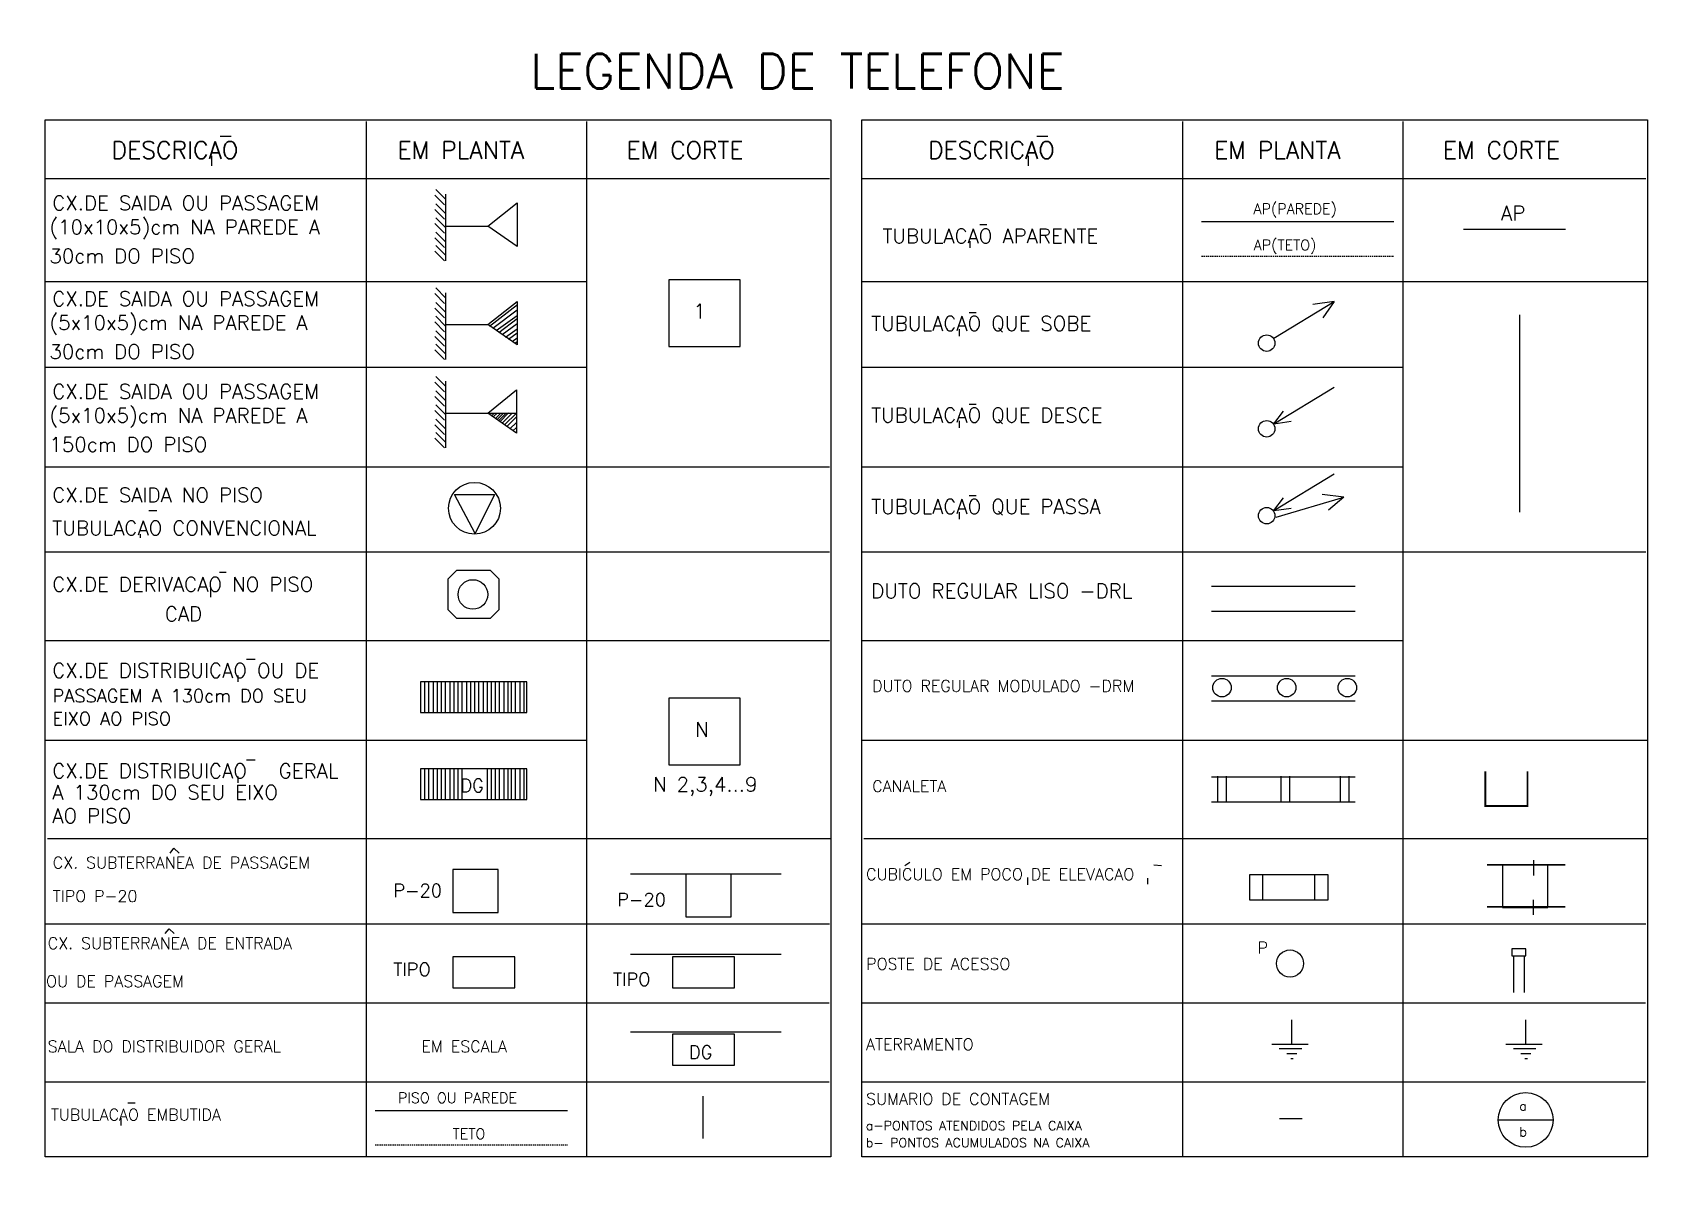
# Model space of a CAD drawing. Extents: x -4 to 184, y -129 to 3.
import ezdxf

# ---------------------------------------------------------------- set-up
doc = ezdxf.new("R2010")
doc.units = 0
doc.header["$LTSCALE"] = 0.3
doc.header["$MEASUREMENT"] = 0
doc.linetypes.add('DASHED', pattern=[0.75, 0.5, -0.25])
doc.layers.add('LEGENDAS', color=7, linetype='CONTINUOUS')
doc.styles.add('ROMANS', font='ROMANS.SHX', dxfattribs={"height": 0.2})

msp = doc.modelspace()

# ---------------------------------------------------------------- linework, layer by layer
at = {"layer": 'LEGENDAS'}
for p, q in [((34.6, -7.14), (34.6, -127.08)), ((60.1, -7.14), (60.1, -127.08)), ((129.13, -7.14), (129.13, -127.08)), ((154.63, -7.14), (154.63, -127.08)), ((17.71, -8.84), (18.97, -8.84)), ((112.25, -8.84), (113.51, -8.84)), ((16.71, -11.11), (16.71, -12.28)), ((111.24, -11.11), (111.24, -12.28)), ((-2.49, -13.76), (88.25, -13.76)), ((43.79, -16.14), (42.65, -15.01)), ((92.04, -13.76), (182.78, -13.76)), ((43.67, -16.8), (42.54, -15.66)), ((43.79, -17.81), (42.65, -16.68)), ((43.79, -15.56), (43.79, -23.28)), ((48.67, -19.25), (52.08, -16.56)), ((52.08, -16.56), (52.08, -21.6)), ((43.67, -18.47), (42.54, -17.33)), ((43.79, -19.42), (42.65, -18.29)), ((131.31, -18.71), (153.6, -18.71)), ((43.67, -20.07), (42.54, -18.94)), ((43.67, -21.74), (42.54, -20.61)), ((43.79, -21.09), (42.65, -19.96)), ((43.79, -19.25), (48.67, -19.25)), ((52.08, -21.6), (48.67, -19.25)), ((105.65, -19.07), (106.45, -19.07)), ((161.67, -19.62), (173.48, -19.62)), ((43.67, -23.29), (42.54, -22.16)), ((43.79, -22.64), (42.65, -21.51)), ((104.48, -20.99), (104.48, -21.79)), ((-2.49, -25.68), (60.1, -25.68)), ((92.04, -25.68), (182.95, -25.68)), ((43.67, -28.21), (42.54, -27.08)), ((43.79, -27.56), (42.65, -26.42)), ((43.79, -29.23), (42.65, -28.09)), ((43.79, -26.97), (43.79, -34.69)), ((48.67, -30.66), (52.08, -27.98)), ((52.08, -27.98), (52.08, -33.01)), ((139.7, -32.22), (146.67, -27.97)), ((146.67, -27.97), (144.19, -28.32)), ((146.67, -27.97), (145.37, -29.86)), ((43.67, -29.88), (42.54, -28.75)), ((43.79, -30.83), (42.65, -29.7)), ((48.87, -30.84), (52.12, -28.32)), ((49.25, -31.07), (52.08, -28.95)), ((49.64, -31.34), (52.08, -29.59)), ((49.98, -31.57), (52.08, -29.94)), ((104.43, -29.27), (105.22, -29.27)), ((168.15, -29.52), (168.15, -52.38)), ((43.67, -31.49), (42.54, -30.36)), ((43.67, -33.16), (42.54, -32.03)), ((43.79, -32.5), (42.65, -31.37)), ((43.79, -30.66), (48.67, -30.66)), ((52.08, -33.01), (48.67, -30.66)), ((50.35, -31.82), (52.08, -30.52)), ((50.75, -32.1), (52.08, -31.15)), ((51.09, -32.34), (52.08, -31.6)), ((103.25, -31.19), (103.25, -31.99)), ((43.67, -34.71), (42.54, -33.58)), ((43.79, -34.05), (42.65, -32.92)), ((51.5, -32.62), (52.08, -32.2)), ((51.81, -32.83), (52.08, -32.62)), ((-2.49, -35.61), (60.1, -35.61)), ((92.04, -35.61), (154.63, -35.61)), ((43.67, -38.45), (42.54, -37.32)), ((43.79, -37.8), (42.65, -36.66)), ((43.79, -37.21), (43.79, -44.93)), ((43.67, -40.12), (42.54, -38.99)), ((43.79, -39.47), (42.65, -38.33)), ((48.67, -40.9), (51.99, -38.22)), ((51.99, -38.22), (51.99, -43.25)), ((139.7, -42.14), (146.67, -37.89)), ((43.67, -41.73), (42.54, -40.6)), ((43.79, -41.07), (42.65, -39.94)), ((43.79, -40.9), (48.67, -40.9)), ((51.99, -43.25), (48.67, -40.9)), ((48.86, -40.9), (52, -40.9)), ((49.12, -41.23), (49.45, -40.9)), ((49.32, -41.36), (49.78, -40.9)), ((49.56, -41.55), (50.21, -40.9)), ((49.75, -41.66), (50.51, -40.9)), ((49.91, -41.79), (50.8, -40.9)), ((50.08, -41.91), (51.09, -40.89)), ((50.32, -42.1), (51.52, -40.9)), ((50.63, -42.26), (51.99, -40.9)), ((50.88, -42.47), (51.99, -41.36)), ((104.43, -39.88), (105.22, -39.88)), ((139.7, -42.14), (140.83, -40.68)), ((43.67, -43.4), (42.54, -42.27)), ((43.79, -42.74), (42.65, -41.61)), ((43.79, -44.29), (42.65, -43.16)), ((51.25, -42.73), (51.99, -42)), ((51.6, -42.98), (51.99, -42.59)), ((103.25, -41.8), (103.25, -42.6)), ((139.7, -42.14), (141.71, -41.84)), ((43.67, -44.95), (42.54, -43.82)), ((-2.49, -47.15), (88.25, -47.15)), ((92.04, -47.15), (154.63, -47.15)), ((139.7, -52.2), (146.67, -47.95)), ((44.84, -50.33), (49.45, -50.33)), ((47.24, -54.84), (44.84, -50.33)), ((49.45, -50.33), (47.24, -54.84)), ((104.43, -50.47), (105.22, -50.47)), ((139.7, -52.2), (140.83, -50.74)), ((139.95, -52.96), (147.78, -50.65)), ((147.78, -50.65), (145.29, -50.35)), ((147.78, -50.65), (146.04, -52.14)), ((9.42, -52.19), (10.35, -52.19)), ((103.25, -52.39), (103.25, -53.19)), ((139.7, -52.2), (141.71, -51.9)), ((8.43, -54.93), (8.43, -55.37)), ((-2.49, -56.97), (88.25, -56.97)), ((92.04, -56.97), (182.78, -56.97)), ((17.62, -59.33), (18.41, -59.33)), ((44.07, -60.14), (45.07, -59.14)), ((44.07, -60.14), (44.07, -63.67)), ((48.99, -59.14), (45.07, -59.14)), ((48.99, -59.14), (49.99, -60.14)), ((49.99, -63.67), (49.99, -60.14)), ((16.56, -61.17), (16.56, -62.22)), ((132.47, -60.94), (149.12, -60.94)), ((44.07, -63.67), (45.07, -64.67)), ((48.99, -64.67), (49.99, -63.67)), ((132.47, -63.84), (149.12, -63.84)), ((45.07, -64.67), (48.99, -64.67)), ((-2.49, -67.26), (88.25, -67.26)), ((92.04, -67.26), (154.63, -67.26)), ((20.73, -69.39), (21.74, -69.39)), ((19.73, -71.29), (19.73, -72.02)), ((132.47, -71.32), (149.12, -71.32)), ((41.35, -72.04), (41.35, -75.6)), ((41.81, -72.04), (41.81, -75.6)), ((42.35, -72.04), (42.35, -75.6)), ((42.82, -72.04), (42.82, -75.6)), ((43.28, -72.04), (43.28, -75.6)), ((43.74, -72.04), (43.74, -75.6)), ((44.29, -72.04), (44.29, -75.6)), ((44.75, -72.04), (44.75, -75.6)), ((45.21, -72.04), (45.21, -75.6)), ((45.68, -72.04), (45.68, -75.6)), ((46.22, -72.04), (46.22, -75.6)), ((46.68, -72.04), (46.68, -75.6)), ((47.15, -72.04), (47.15, -75.6)), ((47.61, -72.04), (47.61, -75.6)), ((48.15, -72.04), (48.15, -75.6)), ((48.62, -72.04), (48.62, -75.6)), ((49.08, -72.04), (49.08, -75.6)), ((49.54, -72.04), (49.54, -75.6)), ((50.01, -72.04), (50.01, -75.6)), ((50.55, -72.04), (50.55, -75.6)), ((51.01, -72.04), (51.01, -75.6)), ((51.4, -72.04), (51.4, -75.6)), ((51.86, -72.04), (51.86, -75.6)), ((52.4, -72.04), (52.4, -75.6)), ((52.87, -72.04), (52.87, -75.6)), ((132.47, -74.22), (149.12, -74.22)), ((-2.49, -78.79), (60.1, -78.79)), ((92.04, -78.79), (182.95, -78.79)), ((20.73, -81.08), (21.74, -81.08)), ((41.35, -82.13), (41.35, -85.68)), ((41.81, -82.13), (41.81, -85.68)), ((42.35, -82.13), (42.35, -85.68)), ((42.82, -82.13), (42.82, -85.68)), ((43.28, -82.13), (43.28, -85.68)), ((43.74, -82.13), (43.74, -85.68)), ((44.29, -82.13), (44.29, -85.68)), ((44.75, -82.13), (44.75, -85.68)), ((45.21, -82.13), (45.21, -85.68)), ((45.68, -82.13), (45.68, -85.68)), ((48.62, -82.13), (48.62, -85.68)), ((49.08, -82.13), (49.08, -85.68)), ((49.54, -82.13), (49.54, -85.68)), ((50.01, -82.13), (50.01, -85.68)), ((50.55, -82.13), (50.55, -85.68)), ((51.01, -82.13), (51.01, -85.68)), ((51.4, -82.13), (51.4, -85.68)), ((51.86, -82.13), (51.86, -85.68)), ((52.4, -82.13), (52.4, -85.68)), ((52.87, -82.13), (52.87, -85.68)), ((19.73, -82.99), (19.73, -83.72)), ((132.47, -83.02), (149.12, -83.02)), ((133.18, -82.95), (133.18, -85.96)), ((134.19, -82.95), (134.19, -85.96)), ((140.5, -82.95), (140.5, -85.96)), ((141.5, -82.95), (141.5, -85.96)), ((147.38, -82.95), (147.38, -85.96)), ((148.39, -82.95), (148.39, -85.96)), ((46.22, -85.66), (46.22, -85.68)), ((46.68, -85.66), (46.68, -85.68)), ((47.15, -85.66), (47.15, -85.68)), ((47.61, -85.66), (47.61, -85.68)), ((48.15, -85.66), (48.15, -85.68)), ((132.47, -85.92), (149.12, -85.92)), ((-2.29, -90.17), (88.45, -90.17)), ((92.24, -90.17), (182.98, -90.17)), ((11.91, -91.85), (12.35, -91.3)), ((12.35, -91.3), (12.95, -91.85)), ((96.96, -93.3), (97.53, -92.9)), ((125.8, -93.22), (126.68, -93.3)), ((169.74, -92.69), (169.74, -94.45)), ((65.2, -94.25), (82.67, -94.25)), ((111.18, -94.67), (111.18, -95.55)), ((125.08, -94.75), (125.08, -95.47)), ((138.4, -94.45), (138.4, -97.26)), ((144.39, -94.45), (144.39, -97.26)), ((169.73, -97.26), (169.73, -99.02)), ((-2.52, -100.07), (88.23, -100.07)), ((11.34, -101.18), (11.78, -100.63)), ((11.78, -100.63), (12.38, -101.18)), ((92.02, -100.07), (182.76, -100.07)), ((65.2, -103.58), (82.67, -103.58)), ((168.88, -102.93), (167.26, -102.93)), ((167.26, -102.93), (167.26, -103.76)), ((168.88, -103.76), (168.88, -102.93)), ((167.26, -103.76), (168.88, -103.76)), ((167.44, -103.77), (167.44, -107.99)), ((168.67, -103.77), (168.67, -107.99)), ((-2.55, -109.2), (88.19, -109.2)), ((91.98, -109.2), (182.72, -109.2)), ((141.75, -111.15), (141.75, -113.97)), ((168.85, -111.15), (168.85, -113.97)), ((65.2, -112.54), (82.67, -112.54)), ((139.46, -113.97), (143.68, -113.97)), ((140.32, -114.5), (142.93, -114.5)), ((166.56, -113.97), (170.78, -113.97)), ((167.43, -114.5), (170.04, -114.5)), ((141.19, -115.05), (142.34, -115.05)), ((141.67, -115.65), (141.95, -115.65)), ((168.3, -115.05), (169.44, -115.05)), ((168.77, -115.65), (169.05, -115.65)), ((-2.55, -118.34), (88.19, -118.34)), ((91.98, -118.34), (182.72, -118.34)), ((73.58, -120), (73.58, -124.92)), ((6.99, -120.79), (7.86, -120.79)), ((35.64, -121.65), (57.92, -121.65)), ((6.19, -122.54), (6.19, -123.41)), ((140.34, -122.58), (142.98, -122.58)), ((165.68, -122.76), (172.01, -122.76))]:
    msp.add_line(p, q, dxfattribs=at)
at = {"layer": 'LEGENDAS', "linetype": 'DASHED'}
for p, q in [((131.31, -22.72), (153.6, -22.72)), ((35.64, -125.65), (57.92, -125.65))]:
    msp.add_line(p, q, dxfattribs=at)
at = {"layer": 'LEGENDAS', "const_width": 0.02}
msp.add_lwpolyline([(-4.02, 3.15), (-4.02, -129.06), (184.45, -129.06), (184.45, 3.15)], close=True, dxfattribs=at)
at = {"layer": 'LEGENDAS'}
for points in [[(-2.55, -6.97), (88.42, -6.97), (88.42, -127.02), (-2.55, -127.02)], [(91.98, -6.97), (182.95, -6.97), (182.95, -127.02), (91.98, -127.02)], [(69.66, -25.46), (69.66, -33.18), (77.9, -33.18), (77.9, -25.46)], [(40.88, -72.02), (40.88, -75.58), (53.22, -75.58), (53.22, -72.02)], [(69.66, -73.91), (69.66, -81.63), (77.9, -81.63), (77.9, -73.91)], [(40.88, -82.11), (40.88, -85.66), (53.22, -85.66), (53.22, -82.11)], [(44.63, -93.77), (44.63, -98.72), (49.9, -98.72), (49.9, -93.77)], [(166.15, -93.21), (166.15, -98.15), (171.41, -98.15), (171.41, -93.21)], [(71.61, -94.3), (71.61, -99.24), (76.88, -99.24), (76.88, -94.3)], [(136.87, -94.37), (136.87, -97.27), (145.99, -97.27), (145.99, -94.37)], [(44.63, -103.87), (44.63, -107.47), (51.81, -107.47), (51.81, -103.87)], [(70.07, -103.87), (70.07, -107.47), (77.25, -107.47), (77.25, -103.87)], [(70.07, -112.83), (70.07, -116.43), (77.25, -116.43), (77.25, -112.83)]]:
    msp.add_lwpolyline(points, close=True, dxfattribs=at)
at = {"layer": 'LEGENDAS', "const_width": 0.2}
for points in [[(164.18, -82.4), (164.18, -86.41), (169.07, -86.41), (169.07, -82.4)], [(164.39, -93.23), (173.43, -93.23)], [(164.39, -98.08), (173.43, -98.08)]]:
    msp.add_lwpolyline(points, dxfattribs=at)
at = {"layer": 'LEGENDAS'}
for centre, radius in [((138.87, -32.81), 0.953), ((138.87, -42.73), 0.953), ((47.14, -51.93), 3), ((138.87, -52.79), 0.953), ((46.96, -61.91), 1.71), ((133.69, -72.7), 1.07), ((141.18, -72.7), 1.07), ((148.2, -72.7), 1.07), ((141.57, -104.65), 1.57), ((168.85, -122.76), 3.17)]:
    msp.add_circle(centre, radius, dxfattribs=at)

# ---------------------------------------------------------------- texts
at = {"layer": 'LEGENDAS', "style": 'ROMANS'}
for s, height, p in [('LEGENDA DE TELEFONE', 4, (53.58, -3.31)), ('DESCRICAO', 2, (5.13, -11.45)), ('EM PLANTA', 2, (38.24, -11.45)), ('EM CORTE', 2, (64.74, -11.45)), ('DESCRICAO', 2, (99.66, -11.45)), ('EM PLANTA', 2, (132.78, -11.45)), ('EM CORTE', 2, (159.27, -11.45)), ('CX.DE SAIDA OU PASSAGEM', 1.6799, (-1.74, -17.43)), ('AP(PAREDE)', 1.21, (137.34, -17.86)), ('AP', 1.68, (166, -18.6)), ('(10x10x5)cm NA PAREDE A ', 1.6799, (-2.07, -20.2)), ('TUBULACAO APARENTE', 1.6799, (94.37, -21.24)), ('AP(TETO)', 1.21, (137.36, -22.05)), ('30cm DO PISO', 1.6799, (-2.07, -23.56)), ('CX.DE SAIDA OU PASSAGEM', 1.6799, (-1.74, -28.51)), (' 1', 1.68, (71.34, -29.94)), ('(5x10x5)cm NA PAREDE A ', 1.6799, (-2.07, -31.28)), ('TUBULACAO QUE SOBE', 1.6799, (93.07, -31.37)), ('30cm DO PISO', 1.6799, (-2.07, -34.64)), ('CX.DE SAIDA OU PASSAGEM', 1.6799, (-1.74, -39.25)), ('(5x10x5)cm NA PAREDE A ', 1.6799, (-2.07, -42.02)), ('TUBULACAO QUE DESCE', 1.6799, (93.07, -41.98)), ('150cm DO PISO', 1.6799, (-2.07, -45.38)), ('CX.DE SAIDA NO PISO', 1.6799, (-1.74, -51.23)), ('TUBULACAO QUE PASSA', 1.6799, (93.07, -52.57)), ('TUBULACAO CONVENCIONAL', 1.6799, (-1.74, -55.06)), ('CX.DE DERIVACAO NO PISO', 1.6799, (-1.74, -61.58)), ('DUTO REGULAR LISO -DRL', 1.6799, (93.07, -62.34)), ('CAD', 1.68, (11.29, -65)), ('CX.DE DISTRIBUICAO OU DE ', 1.6799, (-1.74, -71.55)), ('PASSAGEM A 130cm DO SEU', 1.5119, (-1.72, -74.4)), ('DUTO REGULAR MODULADO -DRM', 1.3439, (93.19, -73.17)), ('EIXO AO PISO', 1.5119, (-1.72, -77.04)), ('N', 1.68, (72.66, -78.39)), ('CX.DE DISTRIBUICAO ', 1.6799, (-1.74, -83.18)), ('GERAL', 1.68, (24.48, -83.18)), ('A 130cm DO SEU EIXO', 1.6799, (-1.74, -85.66)), ('DG', 1.512, (45.51, -84.79)), ('N 2,3,4...9', 1.6799, (67.81, -84.74)), ('CANALETA', 1.344, (93.19, -84.78)), ('AO PISO', 1.68, (-1.74, -88.38)), ('CX. SUBTERRANEA DE PASSAGEM ', 1.3439, (-1.68, -93.65)), ('CUBICULO EM POCO DE ELEVACAO', 1.3439, (92.49, -94.98)), ('P-20', 1.512, (37.74, -96.95)), ('TIPO P-20', 1.344, (-1.68, -97.52)), ('P-20', 1.512, (63.67, -98)), ('CX. SUBTERRANEA DE ENTRADA', 1.3439, (-2.26, -102.97)), ('P', 1.34, (137.82, -103.49)), ('TIPO', 1.512, (37.74, -106.08)), ('POSTE DE ACESSO', 1.3439, (92.49, -105.36)), ('OU DE PASSAGEM', 1.3439, (-2.45, -107.37)), ('TIPO', 1.512, (63.18, -107.23)), ('SALA DO DISTRIBUIDOR GERAL', 1.3439, (-2.26, -114.92)), ('EM ESCALA', 1.344, (41, -114.92)), ('DG', 1.512, (71.97, -115.67)), ('ATERRAMENTO', 1.3439, (92.49, -114.68)), ('PISO OU PAREDE', 1.2095, (38.28, -120.8)), ('SUMARIO DE CONTAGEM', 1.3439, (92.49, -121.01)), ('TUBULACAO EMBUTIDA', 1.3439, (-1.9, -122.83)), ('a  ', 1.075, (168.12, -121.68)), ('TETO', 1.21, (44.61, -124.98)), ('a-PONTOS ATENDIDOS PELA CAIXA', 1.0751, (92.45, -123.96)), ('b', 1.08, (168.12, -124.66)), ('b- PONTOS ACUMULADOS NA CAIXA', 1.0751, (92.45, -125.93))]:
    msp.add_text(s, height=height, dxfattribs=at).set_placement(p)

doc.saveas('drawing.dxf')
